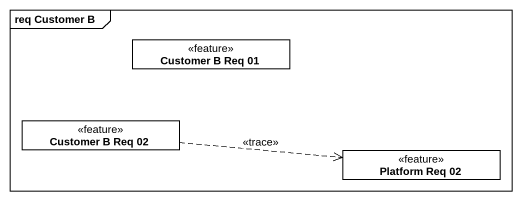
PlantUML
@startuml
mainframe req Customer B
hide circle
hide empty members
class "Customer B Req 01" as Customer_B_Req_01 <<feature>>
class "Customer B Req 02" as Customer_B_Req_02 <<feature>>
class "Platform Req 02" as Platform_Req_02 <<feature>>
Customer_B_Req_02 .right.> Platform_Req_02 : <<trace>>
@enduml
